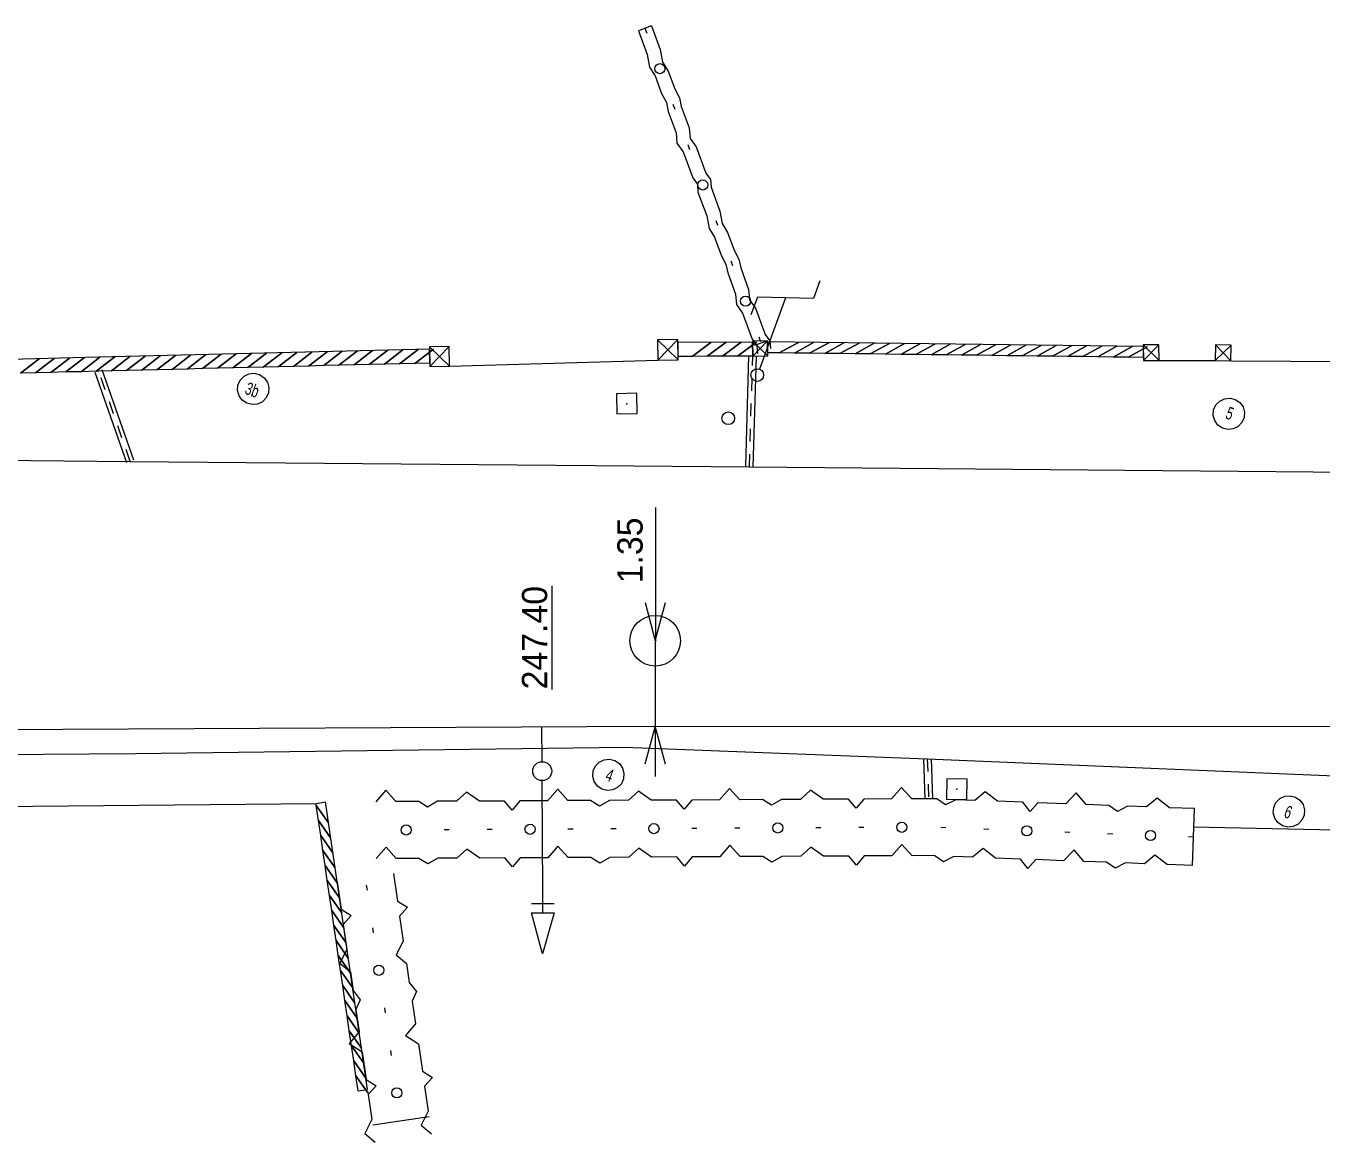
# Model space of a CAD drawing. Extents: x -215 to 206, y -120 to -34.
# Drawn here: x -73.26 to -52.76, y -95.02 to -77.37 of the extents above; entities that cross this region are included whole.
import ezdxf
from ezdxf.enums import TextEntityAlignment as Align

# ---------------------------------------------------------------- set-up
doc = ezdxf.new("R2010")
doc.units = 0
doc.header["$MEASUREMENT"] = 0
for name, color, linetype in [('C_BAT_INDI', 7, 'CONTINUOUS'), ('C_BAT_INDU', 7, 'CONTINUOUS'), ('TOP$BATI', 7, 'CONTINUOUS')]:
    doc.layers.add(name, color=color, linetype=linetype)
doc.styles.add('txt', font='TXT', dxfattribs={"height": 0.2})

# ---------------------------------------------------------------- blocks, each defined once
blk = doc.blocks.new('FLECH')
at = {"layer": 'C_BAT_INDU', "color": 1, "linetype": 'Continuous'}
blk.add_lwpolyline([(-0.1294, 0.483), (0, 0), (0.1294, 0.483)], dxfattribs=at)
blk = doc.blocks.new('FLEC')
at = {"layer": 'C_BAT_INDU', "color": 1, "linetype": 'Continuous', "xscale": 24.99905005097397, "yscale": 24.99905005097397, "zscale": 25.00093132415669, "rotation": 90.00065102824891}
blk.add_blockref('FLECH', (0, 0), dxfattribs=at)
blk = doc.blocks.new('BRANC')
at = {"layer": 'C_BAT_INDU', "color": 5, "linetype": 'Continuous'}
for p, q in [((-24.1355, 0.1509, -0.0006), (-7.9202, 4.518, -0.0013)), ((-7.9196, -4.5168, 0.0002), (-24.1355, 0.1509, -0.0006)), ((-7.9211, -0.0006, -0.0002), (0, 0)), ((-7.9202, 4.518, -0.0013), (-7.9196, -4.5168, 0.0002)), ((-4.2835, 4.5178, -0.0017), (-4.2829, -4.517, -0.0001))]:
    blk.add_line(p, q, dxfattribs=at)

msp = doc.modelspace()

# ---------------------------------------------------------------- linework, layer by layer
at = {"layer": 'C_BAT_INDI', "color": 1, "linetype": 'Continuous'}
msp.add_line((-63.307, -84.987, 997.261), (-63.31, -89.245, 997.261), dxfattribs=at)
at = {"layer": 'C_BAT_INDI', "color": 5, "linetype": 'Continuous'}
for p, q in [((-118.47, -88.743, 991.352), (-63.352, -88.445, 997.261)), ((-65.097, -89.009, -0.028), (-65.1, -88.455, -0.028)), ((-63.352, -88.445, 997.261), (-21.59, -88.474, -0.028)), ((-65.086, -91.081, -0.028), (-65.096, -89.309, -0.028))]:
    msp.add_line(p, q, dxfattribs=at)
msp.add_circle((-65.097, -89.159, -0.028), 0.15, dxfattribs=at)
at = {"layer": 'TOP$BATI', "color": 7, "linetype": 'Continuous'}
for p, q in [((-63.367, -77.373, 991.352), (-63.574, -77.449, 991.352)), ((-63.574, -77.449, 991.352), (-63.435, -77.825, 991.352)), ((-63.471, -77.411, 991.352), (-63.443, -77.486, 991.352)), ((-63.367, -77.373, 991.352), (-63.229, -77.748, 991.352)), ((-63.435, -77.825, 991.352), (-63.399, -78.024, 991.352)), ((-63.229, -77.748, 991.352), (-63.193, -77.948, 991.352)), ((-63.399, -78.024, 991.352), (-63.311, -78.162, 991.352)), ((-63.193, -77.948, 991.352), (-63.104, -78.086, 991.352)), ((-63.104, -78.086, 992.22), (-63.001, -78.368, 992.22)), ((-63.311, -78.162, 992.22), (-63.207, -78.444, 992.22)), ((-63.207, -78.444, 992.22), (-63.131, -78.586, 992.22)), ((-63.001, -78.368, 992.22), (-62.925, -78.51, 992.22)), ((-62.925, -78.51, 992.22), (-62.897, -78.649, 992.22)), ((-63.131, -78.586, 992.22), (-63.103, -78.725, 992.22)), ((-63.103, -78.725, 992.906), (-62.979, -79.063, 992.906)), ((-63.028, -78.612, 992.814), (-63, -78.687, 992.814)), ((-62.897, -78.649, 992.906), (-62.772, -78.987, 992.906)), ((-62.979, -79.063, 992.906), (-62.965, -79.228, 992.906)), ((-62.772, -78.987, 992.906), (-62.758, -79.152, 992.906)), ((-62.965, -79.228, 992.906), (-62.868, -79.363, 992.906)), ((-62.793, -79.25, 993.591), (-62.765, -79.325, 993.591)), ((-62.758, -79.152, 992.906), (-62.662, -79.287, 992.906)), ((-62.662, -79.287, 993.682), (-62.51, -79.7, 993.682)), ((-62.868, -79.363, 993.682), (-62.716, -79.776, 993.682)), ((-62.51, -79.7, 993.682), (-62.435, -79.8, 993.682)), ((-62.716, -79.776, 993.682), (-62.641, -79.877, 993.682)), ((-62.641, -79.877, 993.682), (-62.633, -80.001, 993.682)), ((-62.435, -79.8, 993.682), (-62.426, -79.925, 993.682)), ((-62.426, -79.925, 994.459), (-62.288, -80.3, 994.459)), ((-62.633, -80.001, 994.459), (-62.495, -80.377, 994.459)), ((-62.495, -80.377, 994.459), (-62.458, -80.577, 994.459)), ((-62.288, -80.3, 994.459), (-62.252, -80.5, 994.459)), ((-62.458, -80.577, 994.459), (-62.37, -80.714, 994.459)), ((-62.35, -80.451, 995.052), (-62.322, -80.526, 995.052)), ((-62.252, -80.5, 994.459), (-62.164, -80.638, 994.459)), ((-62.37, -80.714, 995.327), (-62.266, -80.996, 995.327)), ((-62.164, -80.638, 995.327), (-62.06, -80.92, 995.327)), ((-62.06, -80.92, 995.327), (-61.984, -81.062, 995.327)), ((-62.266, -80.996, 995.327), (-62.19, -81.139, 995.327)), ((-62.19, -81.139, 995.327), (-62.162, -81.277, 995.327)), ((-62.115, -81.089, 995.829), (-62.087, -81.164, 995.829)), ((-61.984, -81.062, 995.327), (-61.956, -81.201, 995.327)), ((-62.162, -81.277, 996.012), (-62.038, -81.615, 996.012)), ((-61.956, -81.201, 996.012), (-61.832, -81.539, 996.012)), ((-60.705, -81.403, 997.395), (-60.807, -81.685, 997.395)), ((-61.832, -81.539, 996.012), (-61.817, -81.704, 996.012)), ((-62.038, -81.615, 996.012), (-62.024, -81.781, 996.012)), ((-62.024, -81.781, 996.012), (-61.927, -81.915, 996.012)), ((-61.817, -81.704, 996.012), (-61.721, -81.839, 996.012)), ((-61.693, -81.661, 997.395), (-61.795, -81.943, 997.395)), ((-61.25, -81.673, 997.395), (-61.693, -81.661, 997.395)), ((-61.25, -81.673, 997.395), (-61.66, -82.801, 997.395)), ((-60.807, -81.685, 997.395), (-61.25, -81.673, 997.395)), ((-61.927, -81.915, 996.788), (-61.775, -82.328, 996.788)), ((-61.721, -81.839, 996.788), (-61.569, -82.252, 996.788)), ((-62.95, -82.333, 997.388), (-63.273, -82.339, 997.388)), ((-62.95, -82.333, 997.388), (-63.273, -82.339, 997.388)), ((-63.273, -82.339, 997.388), (-63.267, -82.661, 997.388)), ((-63.273, -82.339, 997.388), (-62.945, -82.656, 997.388)), ((-63.267, -82.661, 997.388), (-62.95, -82.333, 997.388)), ((-62.945, -82.656, 997.388), (-62.95, -82.333, 997.388)), ((-61.768, -82.374, 997.413), (-62.947, -82.381, 997.413)), ((-62.946, -82.601, 997.388), (-62.947, -82.381, 997.388)), ((-62.727, -82.599, 997.413), (-62.428, -82.378, 997.413)), ((-62.428, -82.378, 997.413), (-62.727, -82.599, 997.413)), ((-62.487, -82.598, 997.413), (-62.188, -82.376, 997.413)), ((-62.188, -82.376, 997.413), (-62.487, -82.598, 997.413)), ((-62.247, -82.597, 997.413), (-61.948, -82.375, 997.413)), ((-61.948, -82.375, 997.413), (-62.247, -82.597, 997.413)), ((-62.007, -82.595, 997.413), (-61.708, -82.374, 997.413)), ((-61.708, -82.374, 997.413), (-62.007, -82.595, 997.413)), ((-61.775, -82.328, 996.788), (-61.701, -82.429, 996.788)), ((-61.531, -82.353, 997.413), (-61.77, -82.356, 997.413)), ((-61.531, -82.353, 997.413), (-61.77, -82.356, 997.413)), ((-61.77, -82.356, 997.413), (-61.767, -82.594, 997.413)), ((-61.77, -82.356, 997.413), (-61.529, -82.591, 997.413)), ((-61.767, -82.594, 997.413), (-61.768, -82.374, 997.413)), ((-61.767, -82.594, 997.413), (-61.531, -82.353, 997.413)), ((-61.532, -82.353, 997.413), (-61.738, -82.429, 997.413)), ((-61.701, -82.429, 996.788), (-61.692, -82.553, 996.788)), ((-61.672, -82.29, 997.291), (-61.644, -82.365, 997.291)), ((-61.569, -82.252, 996.788), (-61.494, -82.353, 996.788)), ((-61.529, -82.591, 997.413), (-61.531, -82.353, 997.413)), ((-61.528, -82.541, 997.413), (-61.526, -82.371, 997.413)), ((-55.584, -82.445, 997.261), (-61.526, -82.371, 997.261)), ((-61.494, -82.353, 996.788), (-61.486, -82.477, 996.788)), ((-61.346, -82.543, 997.261), (-61.044, -82.377, 997.261)), ((-61.044, -82.377, 997.261), (-61.346, -82.543, 997.261)), ((-61.106, -82.546, 997.261), (-60.804, -82.38, 997.261)), ((-60.804, -82.38, 997.261), (-61.106, -82.546, 997.261)), ((-60.866, -82.55, 997.261), (-60.563, -82.383, 997.261)), ((-60.563, -82.383, 997.261), (-60.866, -82.55, 997.261)), ((-60.626, -82.553, 997.261), (-60.324, -82.386, 997.261)), ((-60.324, -82.386, 997.261), (-60.626, -82.553, 997.261)), ((-60.386, -82.555, 997.261), (-60.084, -82.389, 997.261)), ((-60.084, -82.389, 997.261), (-60.386, -82.555, 997.261)), ((-60.146, -82.558, 997.261), (-59.844, -82.392, 997.261)), ((-59.844, -82.392, 997.261), (-60.146, -82.558, 997.261)), ((-59.906, -82.561, 997.261), (-59.604, -82.395, 997.261)), ((-59.604, -82.395, 997.261), (-59.906, -82.561, 997.261)), ((-59.666, -82.564, 997.261), (-59.364, -82.398, 997.261)), ((-59.364, -82.398, 997.261), (-59.666, -82.564, 997.261)), ((-59.426, -82.567, 997.261), (-59.124, -82.401, 997.261)), ((-59.124, -82.401, 997.261), (-59.426, -82.567, 997.261)), ((-59.186, -82.57, 997.261), (-58.884, -82.404, 997.261)), ((-58.884, -82.404, 997.261), (-59.186, -82.57, 997.261)), ((-58.946, -82.573, 997.261), (-58.644, -82.407, 997.261)), ((-58.644, -82.407, 997.261), (-58.946, -82.573, 997.261)), ((-58.706, -82.576, 997.261), (-58.404, -82.41, 997.261)), ((-58.404, -82.41, 997.261), (-58.706, -82.576, 997.261)), ((-58.466, -82.579, 997.261), (-58.164, -82.413, 997.261)), ((-58.164, -82.413, 997.261), (-58.466, -82.579, 997.261)), ((-58.226, -82.582, 997.261), (-57.924, -82.416, 997.261)), ((-57.924, -82.416, 997.261), (-58.226, -82.582, 997.261)), ((-57.986, -82.585, 997.261), (-57.684, -82.419, 997.261)), ((-57.684, -82.419, 997.261), (-57.986, -82.585, 997.261)), ((-57.746, -82.588, 997.261), (-57.444, -82.422, 997.261)), ((-57.444, -82.422, 997.261), (-57.746, -82.588, 997.261)), ((-57.506, -82.591, 997.261), (-57.204, -82.425, 997.261)), ((-57.204, -82.425, 997.261), (-57.506, -82.591, 997.261)), ((-57.266, -82.594, 997.261), (-56.964, -82.428, 997.261)), ((-56.964, -82.428, 997.261), (-57.266, -82.594, 997.261)), ((-55.34, -82.415, 997.261), (-55.588, -82.416, 997.261)), ((-55.34, -82.415, 997.261), (-55.588, -82.416, 997.261)), ((-55.588, -82.416, 997.261), (-55.587, -82.665, 997.261)), ((-55.588, -82.416, 997.261), (-55.338, -82.664, 997.261)), ((-55.587, -82.665, 997.261), (-55.34, -82.415, 997.261)), ((-55.338, -82.664, 997.261), (-55.34, -82.415, 997.261)), ((-54.445, -82.416, 997.251), (-54.45, -82.664, 997.251)), ((-54.45, -82.664, 997.251), (-54.196, -82.421, 997.251)), ((-54.196, -82.421, 997.251), (-54.445, -82.416, 997.251)), ((-54.196, -82.421, 997.251), (-54.445, -82.416, 997.251)), ((-54.445, -82.416, 997.251), (-54.202, -82.669, 997.251)), ((-54.202, -82.669, 997.251), (-54.196, -82.421, 997.251)), ((-72.118, -82.614, 997.45), (-77.46, -82.741, 997.45)), ((-66.879, -82.485, 997.45), (-72.118, -82.614, 997.45)), ((-66.874, -82.705, 997.45), (-66.879, -82.485, 997.45)), ((-66.567, -82.444, 997.45), (-66.878, -82.449, 997.45)), ((-66.567, -82.444, 997.45), (-66.878, -82.449, 997.45)), ((-66.878, -82.449, 997.45), (-66.873, -82.76, 997.45)), ((-66.878, -82.449, 997.45), (-66.562, -82.755, 997.45)), ((-66.873, -82.76, 997.45), (-66.567, -82.444, 997.45)), ((-66.562, -82.755, 997.45), (-66.567, -82.444, 997.45)), ((-62.727, -82.599, 997.413), (-62.946, -82.601, 997.413)), ((-62.487, -82.598, 997.413), (-62.727, -82.599, 997.413)), ((-62.247, -82.597, 997.413), (-62.487, -82.598, 997.413)), ((-62.007, -82.595, 997.413), (-62.247, -82.597, 997.413)), ((-61.767, -82.594, 997.413), (-62.007, -82.595, 997.413)), ((-61.878, -84.343, 997.134), (-61.827, -82.592, 997.134)), ((-61.772, -82.746, 997.389), (-61.767, -82.594, 997.389)), ((-61.767, -82.594, 997.413), (-61.529, -82.591, 997.413)), ((-61.758, -84.347, 997.134), (-61.707, -82.596, 997.134)), ((-61.346, -82.543, 997.261), (-61.528, -82.541, 997.261)), ((-61.106, -82.546, 997.261), (-61.346, -82.543, 997.261)), ((-60.866, -82.55, 997.261), (-61.106, -82.546, 997.261)), ((-60.626, -82.553, 997.261), (-60.866, -82.55, 997.261)), ((-60.386, -82.555, 997.261), (-60.626, -82.553, 997.261)), ((-60.146, -82.558, 997.261), (-60.386, -82.555, 997.261)), ((-59.906, -82.561, 997.261), (-60.146, -82.558, 997.261)), ((-59.666, -82.564, 997.261), (-59.906, -82.561, 997.261)), ((-59.426, -82.567, 997.261), (-59.666, -82.564, 997.261)), ((-59.186, -82.57, 997.261), (-59.426, -82.567, 997.261)), ((-58.946, -82.573, 997.261), (-59.186, -82.57, 997.261)), ((-58.706, -82.576, 997.261), (-58.946, -82.573, 997.261)), ((-58.466, -82.579, 997.261), (-58.706, -82.576, 997.261)), ((-58.226, -82.582, 997.261), (-58.466, -82.579, 997.261)), ((-57.986, -82.585, 997.261), (-58.226, -82.582, 997.261)), ((-57.746, -82.588, 997.261), (-57.986, -82.585, 997.261)), ((-57.506, -82.591, 997.261), (-57.746, -82.588, 997.261)), ((-57.266, -82.594, 997.261), (-57.506, -82.591, 997.261)), ((-57.026, -82.597, 997.261), (-57.266, -82.594, 997.261)), ((-57.026, -82.597, 997.261), (-56.724, -82.431, 997.261)), ((-56.724, -82.431, 997.261), (-57.026, -82.597, 997.261)), ((-56.786, -82.6, 997.261), (-57.026, -82.597, 997.261)), ((-56.786, -82.6, 997.261), (-56.484, -82.434, 997.261)), ((-56.484, -82.434, 997.261), (-56.786, -82.6, 997.261)), ((-56.546, -82.603, 997.261), (-56.786, -82.6, 997.261)), ((-56.546, -82.603, 997.261), (-56.244, -82.437, 997.261)), ((-56.244, -82.437, 997.261), (-56.546, -82.603, 997.261)), ((-56.306, -82.606, 997.261), (-56.546, -82.603, 997.261)), ((-56.306, -82.606, 997.261), (-56.004, -82.44, 997.261)), ((-56.004, -82.44, 997.261), (-56.306, -82.606, 997.261)), ((-56.066, -82.609, 997.261), (-56.306, -82.606, 997.261)), ((-56.066, -82.609, 997.261), (-55.764, -82.443, 997.261)), ((-55.764, -82.443, 997.261), (-56.066, -82.609, 997.261)), ((-55.826, -82.612, 997.261), (-56.066, -82.609, 997.261)), ((-55.826, -82.612, 997.261), (-55.524, -82.446, 997.261)), ((-55.524, -82.446, 997.261), (-55.826, -82.612, 997.261)), ((-55.586, -82.615, 997.261), (-55.826, -82.612, 997.261)), ((-55.586, -82.615, 997.261), (-55.584, -82.445, 997.261)), ((-71.557, -84.243, 997.436), (-72.056, -82.814, 997.436)), ((-66.873, -82.76, 997.45), (-66.562, -82.755, 997.45)), ((-66.562, -82.755, 997.409), (-63.267, -82.661, 997.409)), ((-63.267, -82.661, 997.388), (-62.945, -82.656, 997.388)), ((-55.587, -82.665, 997.261), (-55.338, -82.664, 997.261)), ((-55.338, -82.664, 997.249), (-54.45, -82.664, 997.249)), ((-54.45, -82.664, 997.251), (-54.202, -82.669, 997.251)), ((-54.201, -82.669, 997.243), (-51.711, -82.686, 997.243)), ((-71.67, -84.282, 997.436), (-72.17, -82.854, 997.436)), ((-72.01, -83.13, 997.622), (-72.076, -82.941, 997.622)), ((-69.91, -83.054, 991.352), (-69.874, -82.975, 991.352)), ((-69.874, -82.975, 991.352), (-69.814, -82.913, 991.352)), ((-69.814, -82.913, 991.352), (-69.736, -82.876, 991.352)), ((-69.736, -82.876, 991.352), (-69.651, -82.867, 991.352)), ((-69.651, -82.867, 991.352), (-69.567, -82.888, 991.352)), ((-69.567, -82.888, 991.352), (-69.496, -82.937, 991.352)), ((-69.496, -82.937, 991.352), (-69.445, -83.007, 991.352)), ((-69.445, -83.007, 991.352), (-69.422, -83.09, 991.352)), ((-61.783, -83.145, 997.326), (-61.777, -82.946, 997.326)), ((-69.916, -83.14, 991.352), (-69.91, -83.054, 991.352)), ((-69.893, -83.223, 991.352), (-69.916, -83.14, 991.352)), ((-69.842, -83.293, 991.352), (-69.893, -83.223, 991.352)), ((-69.428, -83.176, 991.352), (-69.464, -83.255, 991.352)), ((-69.422, -83.09, 991.352), (-69.428, -83.176, 991.352)), ((-63.601, -83.183, 997.335), (-63.921, -83.19, 997.335)), ((-63.921, -83.19, 997.335), (-63.914, -83.51, 997.335)), ((-63.594, -83.503, 997.335), (-63.601, -83.183, 997.335)), ((-71.878, -83.508, 997.56), (-71.944, -83.319, 997.56)), ((-69.771, -83.341, 991.352), (-69.842, -83.293, 991.352)), ((-69.687, -83.362, 991.352), (-69.771, -83.341, 991.352)), ((-69.602, -83.354, 991.352), (-69.687, -83.362, 991.352)), ((-69.524, -83.316, 991.352), (-69.602, -83.354, 991.352)), ((-69.464, -83.255, 991.352), (-69.524, -83.316, 991.352)), ((-61.795, -83.545, 997.262), (-61.789, -83.346, 997.262)), ((-54.481, -83.532, 991.352), (-54.475, -83.446, 991.352)), ((-54.475, -83.446, 991.352), (-54.439, -83.367, 991.352)), ((-54.439, -83.367, 991.352), (-54.379, -83.306, 991.352)), ((-54.379, -83.306, 991.352), (-54.301, -83.268, 991.352)), ((-54.301, -83.268, 991.352), (-54.216, -83.259, 991.352)), ((-54.216, -83.259, 991.352), (-54.132, -83.281, 991.352)), ((-54.132, -83.281, 991.352), (-54.061, -83.329, 991.352)), ((-54.061, -83.329, 991.352), (-54.01, -83.399, 991.352)), ((-54.01, -83.399, 991.352), (-53.987, -83.482, 991.352)), ((-63.914, -83.51, 997.335), (-63.594, -83.503, 997.335)), ((-54.458, -83.615, 991.352), (-54.481, -83.532, 991.352)), ((-54.408, -83.685, 991.352), (-54.458, -83.615, 991.352)), ((-54.029, -83.647, 991.352), (-54.089, -83.709, 991.352)), ((-53.993, -83.568, 991.352), (-54.029, -83.647, 991.352)), ((-53.987, -83.482, 991.352), (-53.993, -83.568, 991.352)), ((-71.746, -83.885, 997.498), (-71.812, -83.696, 997.498)), ((-61.806, -83.945, 997.198), (-61.801, -83.745, 997.198)), ((-54.336, -83.734, 991.352), (-54.408, -83.685, 991.352)), ((-54.252, -83.755, 991.352), (-54.336, -83.734, 991.352)), ((-54.167, -83.746, 991.352), (-54.252, -83.755, 991.352)), ((-54.089, -83.709, 991.352), (-54.167, -83.746, 991.352)), ((-82.618, -84.141, 998.667), (-71.614, -84.263, 998.667)), ((-71.614, -84.263, 997.436), (-71.68, -84.074, 997.436)), ((-71.614, -84.263, 998.667), (-61.818, -84.345, 998.667)), ((-61.818, -84.345, 997.134), (-61.812, -84.145, 997.134)), ((-61.818, -84.345, 998.667), (-51.457, -84.436, 998.667)), ((-71.531, -88.88, 998.302), (-63.794, -88.78, 998.302)), ((-63.794, -88.78, 998.302), (-59.005, -88.965, 998.302)), ((-78.291, -88.931, 998.302), (-71.531, -88.88, 998.302)), ((-64.195, -89.015, 991.352), (-64.117, -88.978, 991.352)), ((-64.117, -88.978, 991.352), (-64.031, -88.969, 991.352)), ((-64.031, -88.969, 991.352), (-63.948, -88.99, 991.352)), ((-59.065, -88.967, 997.052), (-59.043, -89.596, 997.052)), ((-59.005, -88.965, 997.052), (-58.998, -89.165, 997.052)), ((-59.005, -88.965, 998.302), (-51.511, -89.277, 998.302)), ((-58.946, -88.963, 997.052), (-58.923, -89.592, 997.052)), ((-64.297, -89.242, 991.352), (-64.29, -89.156, 991.352)), ((-64.29, -89.156, 991.352), (-64.255, -89.077, 991.352)), ((-64.255, -89.077, 991.352), (-64.195, -89.015, 991.352)), ((-63.948, -88.99, 991.352), (-63.876, -89.039, 991.352)), ((-63.876, -89.039, 991.352), (-63.826, -89.109, 991.352)), ((-63.826, -89.109, 991.352), (-63.803, -89.192, 991.352)), ((-63.803, -89.192, 991.352), (-63.809, -89.278, 991.352)), ((-64.273, -89.325, 991.352), (-64.297, -89.242, 991.352)), ((-64.223, -89.395, 991.352), (-64.273, -89.325, 991.352)), ((-64.152, -89.443, 991.352), (-64.223, -89.395, 991.352)), ((-63.844, -89.357, 991.352), (-63.905, -89.419, 991.352)), ((-63.809, -89.278, 991.352), (-63.844, -89.357, 991.352)), ((-58.991, -89.364, 997.052), (-58.984, -89.564, 997.052)), ((-58.695, -89.282, 997.194), (-58.699, -89.602, 997.194)), ((-58.375, -89.287, 997.194), (-58.695, -89.282, 997.194)), ((-58.379, -89.607, 997.194), (-58.375, -89.287, 997.194)), ((-67.572, -89.461, 997.441), (-67.731, -89.642, 997.441)), ((-67.411, -89.64, 997.441), (-67.572, -89.461, 997.441)), ((-66.292, -89.49, 997.383), (-66.451, -89.635, 997.383)), ((-66.091, -89.633, 997.383), (-66.292, -89.49, 997.383)), ((-64.852, -89.446, 997.325), (-65.011, -89.627, 997.325)), ((-64.691, -89.625, 997.325), (-64.852, -89.446, 997.325)), ((-64.068, -89.465, 991.352), (-64.152, -89.443, 991.352)), ((-63.982, -89.456, 991.352), (-64.068, -89.465, 991.352)), ((-63.905, -89.419, 991.352), (-63.982, -89.456, 991.352)), ((-63.572, -89.475, 997.267), (-63.731, -89.62, 997.267)), ((-63.371, -89.618, 997.267), (-63.572, -89.475, 997.267)), ((-62.132, -89.431, 997.209), (-62.291, -89.612, 997.209)), ((-61.971, -89.61, 997.209), (-62.132, -89.431, 997.209)), ((-61.011, -89.605, 997.183), (-61.311, -89.607, 997.183)), ((-60.852, -89.46, 997.151), (-61.011, -89.605, 997.151)), ((-60.651, -89.603, 997.151), (-60.852, -89.46, 997.151)), ((-60.251, -89.601, 997.151), (-60.651, -89.603, 997.151)), ((-60.13, -89.744, 997.122), (-60.251, -89.601, 997.122)), ((-60.011, -89.6, 997.122), (-60.13, -89.744, 997.122)), ((-59.571, -89.597, 997.122), (-60.011, -89.6, 997.122)), ((-59.412, -89.416, 997.059), (-59.571, -89.597, 997.059)), ((-59.251, -89.596, 997.059), (-59.412, -89.416, 997.059)), ((-58.983, -89.594, 997.059), (-59.251, -89.596, 997.059)), ((-58.853, -89.599, 997.059), (-58.983, -89.594, 997.059)), ((-58.716, -89.694, 997.093), (-58.853, -89.599, 997.093)), ((-58.699, -89.602, 997.194), (-58.379, -89.607, 997.194)), ((-58.088, -89.484, 997.137), (-58.253, -89.621, 997.137)), ((-57.894, -89.635, 997.137), (-58.088, -89.484, 997.137)), ((-56.648, -89.502, 997.214), (-56.814, -89.675, 997.214)), ((-56.494, -89.687, 997.214), (-56.648, -89.502, 997.214)), ((-55.37, -89.586, 997.293), (-55.535, -89.723, 997.293)), ((-55.175, -89.737, 997.293), (-55.37, -89.586, 997.293)), ((-53.489, -89.654, 991.352), (-53.429, -89.593, 991.352)), ((-53.429, -89.593, 991.352), (-53.351, -89.555, 991.352)), ((-53.351, -89.555, 991.352), (-53.265, -89.547, 991.352)), ((-53.265, -89.547, 991.352), (-53.182, -89.568, 991.352)), ((-53.182, -89.568, 991.352), (-53.11, -89.616, 991.352)), ((-73.755, -89.719, 997.368), (-68.675, -89.668, 997.368)), ((-68.675, -89.668, 997.509), (-68.527, -89.646, 997.509)), ((-68.67, -89.701, 997.973), (-68.675, -89.668, 997.973)), ((-68.636, -89.939, 997.973), (-68.67, -89.701, 997.973)), ((-68.67, -89.701, 997.973), (-68.478, -89.976, 997.973)), ((-68.478, -89.976, 997.973), (-68.67, -89.701, 997.973)), ((-67.86, -94.191, 997.973), (-68.527, -89.646, 997.973)), ((-67.051, -89.638, 997.441), (-67.411, -89.64, 997.441)), ((-66.911, -89.727, 997.415), (-67.051, -89.638, 997.415)), ((-66.751, -89.636, 997.415), (-66.911, -89.727, 997.415)), ((-66.451, -89.635, 997.415), (-66.751, -89.636, 997.415)), ((-65.691, -89.631, 997.383), (-66.091, -89.633, 997.383)), ((-65.571, -89.774, 997.354), (-65.691, -89.631, 997.354)), ((-65.451, -89.629, 997.354), (-65.571, -89.774, 997.354)), ((-65.011, -89.627, 997.354), (-65.451, -89.629, 997.354)), ((-64.331, -89.623, 997.325), (-64.691, -89.625, 997.325)), ((-64.191, -89.713, 997.299), (-64.331, -89.623, 997.299)), ((-64.031, -89.622, 997.299), (-64.191, -89.713, 997.299)), ((-63.731, -89.62, 997.299), (-64.031, -89.622, 997.299)), ((-62.971, -89.616, 997.267), (-63.371, -89.618, 997.267)), ((-62.85, -89.759, 997.238), (-62.971, -89.616, 997.238)), ((-62.731, -89.615, 997.238), (-62.85, -89.759, 997.238)), ((-62.291, -89.612, 997.238), (-62.731, -89.615, 997.238)), ((-61.611, -89.609, 997.209), (-61.971, -89.61, 997.209)), ((-61.471, -89.698, 997.183), (-61.611, -89.609, 997.183)), ((-61.311, -89.607, 997.183), (-61.471, -89.698, 997.183)), ((-58.553, -89.61, 997.093), (-58.716, -89.694, 997.093)), ((-58.253, -89.621, 997.093), (-58.553, -89.61, 997.093)), ((-57.494, -89.65, 997.137), (-57.894, -89.635, 997.137)), ((-57.379, -89.798, 997.176), (-57.494, -89.65, 997.176)), ((-57.254, -89.659, 997.176), (-57.379, -89.798, 997.176)), ((-56.814, -89.675, 997.176), (-57.254, -89.659, 997.176)), ((-56.135, -89.701, 997.214), (-56.494, -89.687, 997.214)), ((-55.998, -89.796, 997.249), (-56.135, -89.701, 997.249)), ((-55.835, -89.712, 997.249), (-55.998, -89.796, 997.249)), ((-55.535, -89.723, 997.249), (-55.835, -89.712, 997.249)), ((-54.776, -89.752, 997.293), (-55.175, -89.737, 997.293)), ((-54.809, -90.651, 997.293), (-54.776, -89.752, 997.293)), ((-53.531, -89.819, 991.352), (-53.524, -89.733, 991.352)), ((-53.524, -89.733, 991.352), (-53.489, -89.654, 991.352)), ((-53.11, -89.616, 991.352), (-53.06, -89.686, 991.352)), ((-53.06, -89.686, 991.352), (-53.037, -89.769, 991.352)), ((-53.037, -89.769, 991.352), (-53.043, -89.855, 991.352)), ((-68.601, -90.176, 997.973), (-68.636, -89.939, 997.973)), ((-68.636, -89.939, 997.973), (-68.444, -90.214, 997.973)), ((-68.444, -90.214, 997.973), (-68.636, -89.939, 997.973)), ((-53.507, -89.902, 991.352), (-53.531, -89.819, 991.352)), ((-53.457, -89.972, 991.352), (-53.507, -89.902, 991.352)), ((-53.386, -90.021, 991.352), (-53.457, -89.972, 991.352)), ((-53.139, -89.996, 991.352), (-53.216, -90.033, 991.352)), ((-53.078, -89.934, 991.352), (-53.139, -89.996, 991.352)), ((-53.043, -89.855, 991.352), (-53.078, -89.934, 991.352)), ((-68.566, -90.414, 997.973), (-68.601, -90.176, 997.973)), ((-68.601, -90.176, 997.973), (-68.409, -90.451, 997.973)), ((-68.409, -90.451, 997.973), (-68.601, -90.176, 997.973)), ((-66.569, -90.085, 997.418), (-66.649, -90.086, 997.418)), ((-65.889, -90.082, 997.387), (-65.969, -90.082, 997.387)), ((-64.609, -90.075, 997.33), (-64.689, -90.075, 997.33)), ((-63.929, -90.071, 997.299), (-64.009, -90.072, 997.299)), ((-62.649, -90.064, 997.241), (-62.729, -90.065, 997.241)), ((-61.969, -90.061, 997.21), (-62.049, -90.061, 997.21)), ((-60.689, -90.053, 997.153), (-60.769, -90.054, 997.153)), ((-60.009, -90.05, 997.122), (-60.089, -90.05, 997.122)), ((-58.71, -90.055, 997.068), (-58.79, -90.052, 997.068)), ((-58.03, -90.08, 997.107), (-58.11, -90.077, 997.107)), ((-56.751, -90.128, 997.18), (-56.831, -90.125, 997.18)), ((-56.072, -90.154, 997.219), (-56.152, -90.151, 997.219)), ((-54.792, -90.202, 997.293), (-54.873, -90.199, 997.293)), ((-48.676, -90.178, 996.992), (-54.794, -90.046, 996.992)), ((-53.302, -90.042, 991.352), (-53.386, -90.021, 991.352)), ((-53.216, -90.033, 991.352), (-53.302, -90.042, 991.352)), ((-68.531, -90.651, 997.973), (-68.566, -90.414, 997.973)), ((-68.566, -90.414, 997.973), (-68.374, -90.689, 997.973)), ((-68.374, -90.689, 997.973), (-68.566, -90.414, 997.973)), ((-67.567, -90.361, 997.439), (-67.726, -90.542, 997.439)), ((-67.406, -90.54, 997.439), (-67.567, -90.361, 997.439)), ((-66.287, -90.39, 997.373), (-66.446, -90.535, 997.373)), ((-66.086, -90.533, 997.373), (-66.287, -90.39, 997.373)), ((-64.847, -90.346, 997.308), (-65.006, -90.527, 997.308)), ((-64.686, -90.525, 997.308), (-64.847, -90.346, 997.308)), ((-63.567, -90.375, 997.243), (-63.726, -90.52, 997.243)), ((-63.366, -90.518, 997.243), (-63.567, -90.375, 997.243)), ((-62.127, -90.331, 997.178), (-62.286, -90.512, 997.178)), ((-61.966, -90.51, 997.178), (-62.127, -90.331, 997.178)), ((-60.847, -90.36, 997.112), (-61.007, -90.505, 997.112)), ((-60.646, -90.503, 997.112), (-60.847, -90.36, 997.112)), ((-59.407, -90.317, 997.059), (-59.566, -90.497, 997.059)), ((-59.246, -90.496, 997.059), (-59.407, -90.317, 997.059)), ((-58.122, -90.383, 997.137), (-58.287, -90.521, 997.137)), ((-57.927, -90.534, 997.137), (-58.122, -90.383, 997.137)), ((-56.681, -90.401, 997.215), (-56.848, -90.575, 997.215)), ((-56.528, -90.587, 997.215), (-56.681, -90.401, 997.215)), ((-67.046, -90.538, 997.439), (-67.406, -90.54, 997.439)), ((-66.906, -90.627, 997.41), (-67.046, -90.538, 997.41)), ((-66.746, -90.536, 997.41), (-66.906, -90.627, 997.41)), ((-66.446, -90.535, 997.41), (-66.746, -90.536, 997.41)), ((-65.686, -90.531, 997.373), (-66.086, -90.533, 997.373)), ((-65.566, -90.674, 997.341), (-65.686, -90.531, 997.341)), ((-65.446, -90.529, 997.341), (-65.566, -90.674, 997.341)), ((-65.006, -90.527, 997.341), (-65.446, -90.529, 997.341)), ((-64.326, -90.523, 997.308), (-64.686, -90.525, 997.308)), ((-64.186, -90.613, 997.279), (-64.326, -90.523, 997.279)), ((-64.026, -90.522, 997.279), (-64.186, -90.613, 997.279)), ((-63.726, -90.52, 997.279), (-64.026, -90.522, 997.279)), ((-62.966, -90.516, 997.243), (-63.366, -90.518, 997.243)), ((-62.846, -90.659, 997.21), (-62.966, -90.516, 997.21)), ((-62.726, -90.515, 997.21), (-62.846, -90.659, 997.21)), ((-62.286, -90.512, 997.21), (-62.726, -90.515, 997.21)), ((-61.606, -90.508, 997.178), (-61.966, -90.51, 997.178)), ((-61.466, -90.598, 997.149), (-61.606, -90.508, 997.149)), ((-61.306, -90.507, 997.149), (-61.466, -90.598, 997.149)), ((-61.007, -90.505, 997.149), (-61.306, -90.507, 997.149)), ((-60.246, -90.501, 997.112), (-60.646, -90.503, 997.112)), ((-60.126, -90.644, 997.08), (-60.246, -90.501, 997.08)), ((-60.006, -90.5, 997.08), (-60.126, -90.644, 997.08)), ((-59.566, -90.497, 997.08), (-60.006, -90.5, 997.08)), ((-58.997, -90.494, 997.059), (-59.246, -90.496, 997.059)), ((-58.886, -90.499, 997.059), (-58.997, -90.494, 997.059)), ((-58.75, -90.594, 997.093), (-58.886, -90.499, 997.093)), ((-58.587, -90.51, 997.093), (-58.75, -90.594, 997.093)), ((-58.287, -90.521, 997.093), (-58.587, -90.51, 997.093)), ((-57.528, -90.549, 997.137), (-57.927, -90.534, 997.137)), ((-57.413, -90.698, 997.176), (-57.528, -90.549, 997.176)), ((-57.288, -90.558, 997.176), (-57.413, -90.698, 997.176)), ((-56.848, -90.575, 997.176), (-57.288, -90.558, 997.176)), ((-56.168, -90.6, 997.215), (-56.528, -90.587, 997.215)), ((-56.032, -90.695, 997.25), (-56.168, -90.6, 997.25)), ((-55.869, -90.611, 997.25), (-56.032, -90.695, 997.25)), ((-55.569, -90.623, 997.25), (-55.869, -90.611, 997.25)), ((-55.404, -90.485, 997.293), (-55.569, -90.623, 997.293)), ((-55.209, -90.636, 997.293), (-55.404, -90.485, 997.293)), ((-68.496, -90.889, 997.973), (-68.531, -90.651, 997.973)), ((-68.531, -90.651, 997.973), (-68.339, -90.926, 997.973)), ((-68.339, -90.926, 997.973), (-68.531, -90.651, 997.973)), ((-67.451, -90.778, 997.49), (-67.387, -91.214, 997.49)), ((-54.809, -90.651, 997.293), (-55.209, -90.636, 997.293)), ((-68.461, -91.126, 997.973), (-68.496, -90.889, 997.973)), ((-68.496, -90.889, 997.973), (-68.304, -91.164, 997.973)), ((-68.304, -91.164, 997.973), (-68.496, -90.889, 997.973)), ((-68.341, -90.909, 997.587), (-68.278, -91.344, 997.587)), ((-67.879, -90.962, 997.557), (-67.867, -91.041, 997.557)), ((-68.426, -91.363, 997.973), (-68.461, -91.126, 997.973)), ((-68.461, -91.126, 997.973), (-68.269, -91.401, 997.973)), ((-68.269, -91.401, 997.973), (-68.461, -91.126, 997.973)), ((-67.387, -91.214, 997.49), (-67.227, -91.312, 997.49)), ((-68.392, -91.601, 997.973), (-68.426, -91.363, 997.973)), ((-68.426, -91.363, 997.973), (-68.234, -91.638, 997.973)), ((-68.234, -91.638, 997.973), (-68.426, -91.363, 997.973)), ((-68.278, -91.344, 997.587), (-68.118, -91.442, 997.587)), ((-68.118, -91.442, 997.587), (-68.243, -91.582, 997.587)), ((-67.227, -91.312, 997.49), (-67.352, -91.451, 997.49)), ((-68.357, -91.838, 997.973), (-68.392, -91.601, 997.973)), ((-68.392, -91.601, 997.973), (-68.2, -91.876, 997.973)), ((-68.2, -91.876, 997.973), (-68.392, -91.601, 997.973)), ((-68.243, -91.582, 997.654), (-68.185, -91.978, 997.654)), ((-67.78, -91.635, 997.632), (-67.769, -91.714, 997.632)), ((-67.352, -91.451, 997.574), (-67.294, -91.847, 997.574)), ((-68.322, -92.076, 997.973), (-68.357, -91.838, 997.973)), ((-68.357, -91.838, 997.973), (-68.165, -92.114, 997.973)), ((-68.165, -92.114, 997.973), (-68.357, -91.838, 997.973)), ((-67.294, -91.847, 997.574), (-67.408, -92.066, 997.574)), ((-68.185, -91.978, 997.654), (-68.298, -92.196, 997.654)), ((-67.408, -92.066, 997.574), (-67.242, -92.203, 997.574)), ((-68.287, -92.313, 997.973), (-68.322, -92.076, 997.973)), ((-68.322, -92.076, 997.973), (-68.13, -92.351, 997.973)), ((-68.13, -92.351, 997.973), (-68.322, -92.076, 997.973)), ((-68.298, -92.196, 997.654), (-68.132, -92.334, 997.654)), ((-67.242, -92.203, 997.669), (-67.199, -92.5, 997.669)), ((-68.252, -92.551, 997.973), (-68.287, -92.313, 997.973)), ((-68.287, -92.313, 997.973), (-68.095, -92.588, 997.973)), ((-68.095, -92.588, 997.973), (-68.287, -92.313, 997.973)), ((-68.132, -92.334, 997.73), (-68.089, -92.63, 997.73)), ((-68.217, -92.788, 997.973), (-68.252, -92.551, 997.973)), ((-68.252, -92.551, 997.973), (-68.06, -92.826, 997.973)), ((-68.06, -92.826, 997.973), (-68.252, -92.551, 997.973)), ((-68.089, -92.63, 997.73), (-67.977, -92.776, 997.73)), ((-67.199, -92.5, 997.669), (-67.086, -92.645, 997.669)), ((-67.086, -92.645, 997.669), (-67.155, -92.797, 997.669)), ((-68.183, -93.026, 997.973), (-68.217, -92.788, 997.973)), ((-68.217, -92.788, 997.973), (-68.026, -93.063, 997.973)), ((-68.026, -93.063, 997.973), (-68.217, -92.788, 997.973)), ((-67.977, -92.776, 997.73), (-68.045, -92.927, 997.73)), ((-67.155, -92.797, 997.743), (-67.103, -93.153, 997.743)), ((-68.148, -93.263, 997.973), (-68.183, -93.026, 997.973)), ((-68.183, -93.026, 997.973), (-67.991, -93.301, 997.973)), ((-67.991, -93.301, 997.973), (-68.183, -93.026, 997.973)), ((-68.045, -92.927, 997.789), (-67.993, -93.283, 997.789)), ((-67.594, -92.902, 997.773), (-67.583, -92.981, 997.773)), ((-68.113, -93.501, 997.973), (-68.148, -93.263, 997.973)), ((-68.148, -93.263, 997.973), (-67.956, -93.538, 997.973)), ((-67.956, -93.538, 997.973), (-68.148, -93.263, 997.973)), ((-67.993, -93.283, 997.789), (-68.148, -93.468, 997.789)), ((-67.103, -93.153, 997.743), (-67.258, -93.337, 997.743)), ((-68.148, -93.468, 997.789), (-67.947, -93.6, 997.789)), ((-68.078, -93.738, 997.973), (-68.113, -93.501, 997.973)), ((-68.113, -93.501, 997.973), (-67.921, -93.776, 997.973)), ((-67.921, -93.776, 997.973), (-68.113, -93.501, 997.973)), ((-67.258, -93.337, 997.743), (-67.056, -93.47, 997.743)), ((-67.056, -93.47, 997.828), (-66.992, -93.905, 997.828)), ((-67.947, -93.6, 997.857), (-67.883, -94.035, 997.857)), ((-67.496, -93.574, 997.849), (-67.484, -93.654, 997.849)), ((-68.043, -93.975, 997.973), (-68.078, -93.738, 997.973)), ((-68.078, -93.738, 997.973), (-67.886, -94.013, 997.973)), ((-67.886, -94.013, 997.973), (-68.078, -93.738, 997.973)), ((-66.992, -93.905, 997.828), (-66.833, -94.003, 997.828)), ((-68.008, -94.213, 997.973), (-68.043, -93.975, 997.973)), ((-68.043, -93.975, 997.973), (-67.851, -94.251, 997.973)), ((-67.851, -94.251, 997.973), (-68.043, -93.975, 997.973)), ((-67.883, -94.035, 997.857), (-67.723, -94.133, 997.857)), ((-66.833, -94.003, 997.828), (-66.958, -94.142, 997.828)), ((-68.008, -94.213, 997.973), (-67.86, -94.191, 997.973)), ((-67.723, -94.133, 997.857), (-67.848, -94.273, 997.857)), ((-67.848, -94.273, 997.925), (-67.79, -94.669, 997.925)), ((-66.958, -94.142, 997.912), (-66.9, -94.538, 997.912)), ((-67.79, -94.669, 997.925), (-67.904, -94.887, 997.925)), ((-66.886, -94.628, 997.973), (-67.777, -94.758, 997.973)), ((-66.9, -94.538, 997.912), (-67.013, -94.757, 997.912)), ((-67.904, -94.887, 997.925), (-67.738, -95.025, 997.925)), ((-67.013, -94.757, 997.912), (-66.847, -94.894, 997.912))]:
    msp.add_line(p, q, dxfattribs=at)
at = {"layer": 'TOP$BATI', "color": 7, "linetype": 'Continuous', "elevation": 997.45}
msp.add_lwpolyline([(-66.874, -82.705), (-67.114, -82.711), (-66.819, -82.483), (-67.114, -82.711), (-67.353, -82.717), (-67.059, -82.489), (-67.353, -82.717), (-67.593, -82.722), (-67.299, -82.495), (-67.593, -82.722), (-67.833, -82.728), (-67.539, -82.501), (-67.833, -82.728), (-68.073, -82.734), (-67.779, -82.507), (-68.073, -82.734), (-68.313, -82.74), (-68.019, -82.513), (-68.313, -82.74), (-68.553, -82.746), (-68.259, -82.519), (-68.553, -82.746), (-68.793, -82.752), (-68.499, -82.525), (-68.793, -82.752), (-69.033, -82.758), (-68.739, -82.531), (-69.033, -82.758), (-69.273, -82.764), (-68.978, -82.537), (-69.273, -82.764), (-69.513, -82.77), (-69.218, -82.542), (-69.513, -82.77), (-69.753, -82.776), (-69.458, -82.548), (-69.753, -82.776), (-69.993, -82.782), (-69.698, -82.554), (-69.993, -82.782), (-70.233, -82.787), (-69.938, -82.56), (-70.233, -82.787), (-70.472, -82.793), (-70.178, -82.566), (-70.472, -82.793), (-70.713, -82.799), (-70.418, -82.572), (-70.713, -82.799), (-70.952, -82.805), (-70.658, -82.578), (-70.952, -82.805), (-71.192, -82.811), (-70.898, -82.584), (-71.192, -82.811), (-71.432, -82.817), (-71.138, -82.59), (-71.432, -82.817), (-71.672, -82.823), (-71.378, -82.596), (-71.672, -82.823), (-71.912, -82.829), (-71.618, -82.602), (-71.912, -82.829), (-72.113, -82.834), (-72.152, -82.835), (-71.857, -82.608), (-72.152, -82.835), (-72.392, -82.841), (-72.097, -82.613), (-72.392, -82.841), (-72.632, -82.846), (-72.337, -82.619), (-72.632, -82.846), (-72.872, -82.852), (-72.577, -82.625), (-72.872, -82.852), (-73.112, -82.858), (-72.817, -82.631), (-73.112, -82.858), (-73.352, -82.863), (-73.057, -82.636), (-73.352, -82.863)], dxfattribs=at)
at = {"layer": 'TOP$BATI', "color": 7, "linetype": 'Continuous'}
for centre, radius in [((-63.235, -78.049, 992.129), 0.08), ((-62.557, -79.888, 994.367), 0.08), ((-61.879, -81.727, 996.606), 0.08), ((-61.695, -82.895, 997.395), 0.1), ((-62.154, -83.578, 997.309), 0.1), ((-63.309, -87.096, 997.261), 0.4), ((-67.249, -90.089, 997.449), 0.08), ((-65.289, -90.078, 997.36), 0.08), ((-63.329, -90.068, 997.272), 0.08), ((-61.369, -90.057, 997.183), 0.08), ((-59.409, -90.047, 997.095), 0.08), ((-57.431, -90.103, 997.141), 0.08), ((-55.472, -90.176, 997.254), 0.08), ((-67.681, -92.308, 997.707), 0.08), ((-67.397, -94.247, 997.924), 0.08)]:
    msp.add_circle(centre, radius, dxfattribs=at)
for p in [(-63.758, -83.347, 997.335), (-58.537, -89.445, 997.194)]:
    msp.add_point(p, dxfattribs=at)

# ---------------------------------------------------------------- block references
at = {"layer": 'C_BAT_INDU', "color": 1, "linetype": 'Continuous', "xscale": 0.0499981512300367, "yscale": 0.0499981512300367, "zscale": 0.0499981373516866}
for p, rotation in [((-63.309, -87.096, 997.261), 269.9573096627286), ((-63.31, -88.445, 997.261), 89.95730966272858)]:
    msp.add_blockref('FLEC', p, dxfattribs=dict(at, rotation=rotation))
at = {"layer": 'C_BAT_INDU', "color": 5, "linetype": 'Continuous', "xscale": 0.0400003725296627, "yscale": 0.0400003725296627, "zscale": 0.0400003725296627, "rotation": 90}
msp.add_blockref('BRANC', (-65.086, -91.081, -0.028), dxfattribs=at)

# ---------------------------------------------------------------- texts
at = {"layer": 'C_BAT_INDI', "color": 1, "linetype": 'Continuous', "style": 'txt'}
msp.add_text('1.35', height=0.4, rotation=89.9587, dxfattribs=at).set_placement((-63.508, -85.668, 997.261), align=Align.CENTER)
at = {"layer": 'C_BAT_INDI', "color": 215, "linetype": 'Continuous', "style": 'txt'}
msp.add_text('%%U247.40', height=0.4, rotation=90, dxfattribs=at).set_placement((-65.218, -87.048, 87.146), align=Align.MIDDLE)
at = {"layer": 'TOP$BATI', "color": 7, "linetype": 'Continuous', "style": 'txt', "width": 0.6995}
for s, p in [('3b', (-69.717, -83.223, -7.648)), ('5', (-54.252, -83.594, -7.648)), ('4', (-64.063, -89.317, -7.648)), ('6', (-53.328, -89.899, -7.648))]:
    msp.add_text(s, height=0.2, rotation=340, dxfattribs=at).set_placement(p, align=Align.CENTER)

doc.saveas('drawing.dxf')
